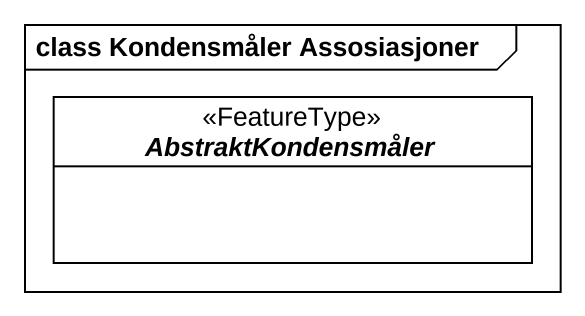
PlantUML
@startuml
mainframe class Kondensmåler Assosiasjoner
hide circle
hide empty members
abstract class AbstraktKondensmåler <<FeatureType>>
@enduml
